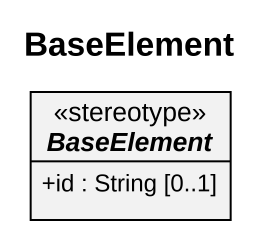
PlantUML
@startuml
title BaseElement
hide circle
hide empty members
skinparam classAttributeIconSize 0
abstract class BaseElement <<stereotype>> {
  +id : String [0..1]
}
@enduml
